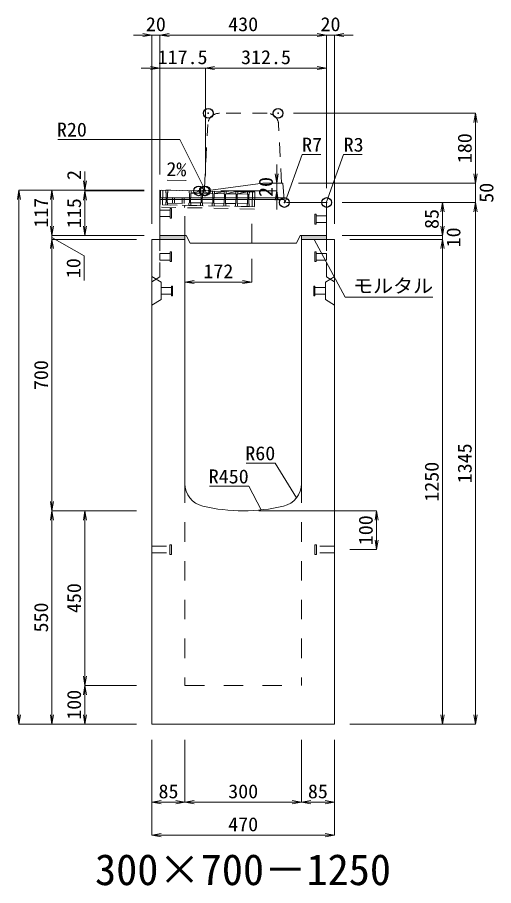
# Model space of a CAD drawing. Units: millimetres at full size. Extents: x -1809 to 57027, y -20349 to 17321.
# Drawn here: x 19818 to 21045, y -6312 to -4074 of the extents above; entities that cross this region are included whole.
import ezdxf
from ezdxf.enums import TextEntityAlignment as Align

# ---------------------------------------------------------------- set-up
doc = ezdxf.new("R2010")
doc.units = ezdxf.units.MM
doc.header["$LTSCALE"] = 50
doc.header["$PDMODE"] = 32
doc.header["$PDSIZE"] = 25
doc.linetypes.add('USER1', pattern=[2, 1, -1])
doc.linetypes.add('USER2', pattern=[1.35, 0.75, -0.6])
for name, color, linetype, lineweight in [('インサート', 3, 'USER2', 9), ('グレーチング', 7, 'USER2', 9), ('モルタル', 7, 'Continuous', 9), ('受枠', 3, 'USER2', 9), ('寸法線', 7, 'Continuous', 13), ('引出線', 4, 'Continuous', 13), ('本体', 2, 'Continuous', 13), ('目地', 132, 'Continuous', 9)]:
    doc.layers.add(name, color=color, linetype=linetype, lineweight=lineweight)
doc.layers.add('作業エリア', color=11, linetype='Continuous')
doc.layers.add('文字', color=7, linetype='Continuous')
doc.styles.add('ＭＳ 明朝', font='')
doc.styles.get('ＭＳ 明朝').set_extended_font_data('MS Mincho')

# ---------------------------------------------------------------- blocks, each defined once
blk = doc.blocks.new('open_arrow')
at = {"color": 0, "linetype": 'Continuous', "lineweight": -2}
blk.add_lwpolyline([(7.5, 1.25), (0, 0), (7.5, -1.25)], dxfattribs=at)

msp = doc.modelspace()

# ---------------------------------------------------------------- hatches: boundary and pattern name
at = {"layer": 'モルタル'}
for points in [[(20250, -4646.05), (20250, -4636.05), (20185, -4636.05), (20185, -4646.05)], [(20615, -4646.05), (20615, -4636.05), (20550, -4636.05), (20550, -4646.05)]]:
    msp.add_hatch(color=256, dxfattribs=at).paths.add_polyline_path(points)

# ---------------------------------------------------------------- linework, layer by layer
at = {"layer": 'インサート'}
for p, q in [((20215, -4566.55), (20212, -4566.55)), ((20212, -4566.55), (20212, -4591.55)), ((20215, -4591.55), (20215, -4566.55)), ((20185, -4570.55), (20212, -4570.55)), ((20185, -4570.55), (20185, -4587.55)), ((20185, -4587.55), (20212, -4587.55)), ((20585, -4581.55), (20588, -4581.55)), ((20585, -4606.55), (20585, -4581.55)), ((20588, -4581.55), (20588, -4606.55)), ((20615, -4585.55), (20588, -4585.55)), ((20615, -4585.55), (20615, -4602.55)), ((20212, -4591.55), (20215, -4591.55)), ((20588, -4606.55), (20585, -4606.55)), ((20615, -4602.55), (20588, -4602.55)), ((20215, -4678.55), (20212, -4678.55)), ((20212, -4678.55), (20212, -4703.55)), ((20215, -4703.55), (20215, -4678.55)), ((20585, -4678.55), (20588, -4678.55)), ((20585, -4703.55), (20585, -4678.55)), ((20588, -4678.55), (20588, -4703.55)), ((20185, -4682.55), (20212, -4682.55)), ((20185, -4682.55), (20185, -4699.55)), ((20185, -4699.55), (20212, -4699.55)), ((20615, -4682.55), (20588, -4682.55)), ((20615, -4699.55), (20588, -4699.55)), ((20615, -4682.55), (20615, -4699.55)), ((20212, -4703.55), (20215, -4703.55)), ((20588, -4703.55), (20585, -4703.55)), ((20218.2, -4766.55), (20215.2, -4766.55)), ((20215.2, -4766.55), (20215.2, -4791.55)), ((20218.2, -4791.55), (20218.2, -4766.55)), ((20581.8, -4766.55), (20584.8, -4766.55)), ((20581.8, -4791.55), (20581.8, -4766.55)), ((20584.8, -4766.55), (20584.8, -4791.55)), ((20188.2, -4770.55), (20215.2, -4770.55)), ((20188.2, -4770.55), (20188.2, -4787.55)), ((20188.2, -4787.55), (20215.2, -4787.55)), ((20611.8, -4770.55), (20584.8, -4770.55)), ((20611.8, -4787.55), (20584.8, -4787.55)), ((20611.8, -4770.55), (20611.8, -4787.55)), ((20215.2, -4791.55), (20218.2, -4791.55)), ((20584.8, -4791.55), (20581.8, -4791.55)), ((20165, -5437.55), (20211, -5437.55)), ((20165, -5454.55), (20165, -5437.55)), ((20211, -5458.55), (20211, -5433.55)), ((20211, -5433.55), (20215, -5433.55)), ((20215, -5458.55), (20215, -5433.55)), ((20585, -5433.55), (20589, -5433.55)), ((20585, -5433.55), (20585, -5458.55)), ((20589, -5433.55), (20589, -5458.55)), ((20635, -5437.55), (20589, -5437.55)), ((20635, -5437.55), (20635, -5454.55)), ((20165, -5454.55), (20211, -5454.55)), ((20215, -5458.55), (20211, -5458.55)), ((20589, -5458.55), (20585, -5458.55)), ((20635, -5454.55), (20589, -5454.55))]:
    msp.add_line(p, q, dxfattribs=at)
at = {"layer": 'グレーチング'}
for p, q in [((20201, -4519.37), (20200.88, -4525.37)), ((20415.95, -4523.67), (20201, -4519.37)), ((20206, -4519.47), (20205.88, -4525.47)), ((20260.98, -4520.57), (20260.86, -4526.57)), ((20265.98, -4520.67), (20265.86, -4526.67)), ((20265.86, -4526.67), (20290.98, -4521.17)), ((20290.98, -4521.17), (20290.86, -4527.17)), ((20295.98, -4521.27), (20295.86, -4527.27)), ((20295.86, -4527.27), (20320.97, -4521.77)), ((20320.97, -4521.77), (20320.85, -4527.77)), ((20325.97, -4521.87), (20325.85, -4527.87)), ((20200.88, -4525.37), (20201.86, -4526.39)), ((20201.86, -4526.39), (20201.38, -4550.39)), ((20204.86, -4526.45), (20204.38, -4550.45)), ((20205.88, -4525.47), (20204.86, -4526.45)), ((20218.12, -4538.22), (20217.82, -4553.22)), ((20218.12, -4538.22), (20248.12, -4538.82)), ((20223.12, -4538.32), (20222.82, -4553.32)), ((20243.12, -4538.72), (20242.82, -4553.72)), ((20248.12, -4538.82), (20247.82, -4553.82)), ((20260.86, -4526.57), (20261.84, -4527.59)), ((20261.84, -4527.59), (20261.36, -4551.59)), ((20264.84, -4527.65), (20264.36, -4551.65)), ((20265.86, -4526.67), (20264.84, -4527.65)), ((20265.86, -4526.67), (20290.86, -4527.17)), ((20290.86, -4527.17), (20291.84, -4528.19)), ((20291.84, -4528.19), (20291.36, -4552.19)), ((20294.84, -4528.25), (20294.36, -4552.25)), ((20295.86, -4527.27), (20294.84, -4528.25)), ((20295.86, -4527.27), (20320.85, -4527.77)), ((20320.85, -4527.77), (20321.83, -4528.79)), ((20321.83, -4528.79), (20321.35, -4552.79)), ((20324.83, -4528.85), (20324.35, -4552.85)), ((20325.85, -4527.87), (20324.83, -4528.85)), ((20325.85, -4527.87), (20350.97, -4522.37)), ((20325.85, -4527.87), (20350.85, -4528.37)), ((20350.97, -4522.37), (20350.85, -4528.37)), ((20350.85, -4528.37), (20351.83, -4529.39)), ((20351.83, -4529.39), (20351.35, -4553.39)), ((20354.83, -4529.45), (20354.35, -4553.45)), ((20355.85, -4528.47), (20354.83, -4529.45)), ((20355.97, -4522.47), (20355.85, -4528.47)), ((20355.85, -4528.47), (20380.96, -4522.97)), ((20355.85, -4528.47), (20380.84, -4528.97)), ((20380.96, -4522.97), (20380.84, -4528.97)), ((20380.84, -4528.97), (20381.82, -4529.99)), ((20381.82, -4529.99), (20381.34, -4553.99)), ((20384.82, -4530.05), (20384.34, -4554.05)), ((20385.84, -4529.07), (20384.82, -4530.05)), ((20385.96, -4523.07), (20385.84, -4529.07)), ((20385.84, -4529.07), (20410.95, -4523.57)), ((20385.84, -4529.07), (20410.83, -4529.57)), ((20410.95, -4523.57), (20410.83, -4529.57)), ((20410.83, -4529.57), (20411.81, -4530.59)), ((20411.81, -4530.59), (20411.33, -4554.59)), ((20414.81, -4530.65), (20414.33, -4554.65)), ((20415.83, -4529.67), (20414.81, -4530.65)), ((20415.95, -4523.67), (20415.83, -4529.67)), ((20200.24, -4557.37), (20200.36, -4551.37)), ((20415.19, -4561.67), (20200.24, -4557.37)), ((20200.36, -4551.37), (20201.38, -4550.39)), ((20205.36, -4551.47), (20204.38, -4550.45)), ((20205.24, -4557.47), (20205.36, -4551.47)), ((20205.33, -4552.97), (20260.31, -4554.07)), ((20260.22, -4558.57), (20260.34, -4552.57)), ((20260.34, -4552.57), (20261.36, -4551.59)), ((20264.36, -4551.65), (20291.36, -4552.19)), ((20265.34, -4552.67), (20264.36, -4551.65)), ((20265.22, -4558.67), (20265.34, -4552.67)), ((20290.22, -4559.17), (20290.34, -4553.17)), ((20290.34, -4553.17), (20291.36, -4552.19)), ((20295.34, -4553.27), (20294.36, -4552.25)), ((20294.36, -4552.25), (20321.35, -4552.79)), ((20295.22, -4559.27), (20295.34, -4553.27)), ((20320.21, -4559.77), (20320.33, -4553.77)), ((20320.33, -4553.77), (20321.35, -4552.79)), ((20325.33, -4553.87), (20324.35, -4552.85)), ((20324.35, -4552.85), (20351.35, -4553.39)), ((20325.21, -4559.87), (20325.33, -4553.87)), ((20350.21, -4560.37), (20350.33, -4554.37)), ((20350.33, -4554.37), (20351.35, -4553.39)), ((20355.33, -4554.47), (20354.35, -4553.45)), ((20354.35, -4553.45), (20381.34, -4553.99)), ((20355.21, -4560.47), (20355.33, -4554.47)), ((20380.2, -4560.97), (20380.32, -4554.97)), ((20380.32, -4554.97), (20381.34, -4553.99)), ((20385.32, -4555.07), (20384.34, -4554.05)), ((20384.34, -4554.05), (20411.33, -4554.59)), ((20385.2, -4561.07), (20385.32, -4555.07)), ((20410.19, -4561.57), (20410.31, -4555.57)), ((20410.31, -4555.57), (20411.33, -4554.59)), ((20415.31, -4555.67), (20414.33, -4554.65)), ((20415.19, -4561.67), (20415.31, -4555.67))]:
    msp.add_line(p, q, dxfattribs=at)
at = {"layer": 'モルタル'}
for points in [[(20185, -4636.05), (20250, -4636.05), (20250, -4646.05), (20185, -4646.05)], [(20550, -4636.05), (20615, -4636.05), (20615, -4646.05), (20550, -4646.05)]]:
    msp.add_lwpolyline(points, close=True, dxfattribs=at)
at = {"layer": '作業エリア'}
for p in [(20310, -4321.05), (20490, -4321.05), (20285, -4521.05), (20300, -4521.05), (20302.5, -4521.05), (20506.25, -4551.05), (20615, -4551.05)]:
    msp.add_point(p, dxfattribs=at)
at = {"layer": '受枠'}
for p, q in [((20187, -4519.09), (20186.12, -4563.08)), ((20429.95, -4523.95), (20187, -4519.09)), ((20193, -4519.21), (20192.24, -4557.21)), ((20423.95, -4523.83), (20423.19, -4561.83)), ((20429.95, -4523.95), (20429.07, -4567.94)), ((20429.07, -4567.94), (20186.12, -4563.08)), ((20192.24, -4557.21), (20429.19, -4561.95)), ((20249.23, -4558.35), (20249.11, -4564.34))]:
    msp.add_line(p, q, dxfattribs=at)
at = {"layer": '寸法線'}
for p, q in [((20233, -4119.38), (20117, -4119.38)), ((20165, -4606.03), (20165, -4119.38)), ((20185, -4119.38), (20615, -4119.38)), ((20185, -4479.03), (20185, -4119.38)), ((20185, -4479.03), (20185, -4119.38)), ((20567, -4119.38), (20683, -4119.38)), ((20615, -4511.03), (20615, -4119.38)), ((20615, -4511.03), (20615, -4119.38)), ((20635, -4606.03), (20635, -4119.38)), ((20350.5, -4204.38), (20137, -4204.38)), ((20185, -4479.03), (20185, -4204.38)), ((20615, -4204.38), (20302.5, -4204.38)), ((20302.5, -4481.03), (20302.5, -4204.38)), ((20302.5, -4481.03), (20302.5, -4204.38)), ((20615, -4514.03), (20615, -4204.38)), ((20530.02, -4321.05), (20998.78, -4321.05)), ((20998.78, -4501.05), (20998.78, -4321.05)), ((20486.36, -4569.05), (20486.36, -4453.05)), ((20998.78, -4453.05), (20998.78, -4599.05)), ((19992.06, -4471.05), (19992.06, -4569.05)), ((19822.06, -5896.05), (19822.06, -4519.05)), ((20144.98, -4519.05), (19822.06, -4519.05)), ((19907.06, -4519.05), (19907.06, -4636.05)), ((20144.98, -4519.05), (19907.06, -4519.05)), ((20144.98, -4519.05), (19992.06, -4519.05)), ((20144.98, -4521.05), (19992.06, -4521.05)), ((19992.06, -4521.05), (19992.06, -4636.05)), ((20144.98, -4521.05), (19992.06, -4521.05)), ((20342.52, -4521.05), (20486.36, -4521.05)), ((20486.36, -4501.05), (20490.52, -4501.05)), ((20542.52, -4501.05), (20998.78, -4501.05)), ((20542.52, -4501.05), (20998.78, -4501.05)), ((20655.02, -4551.05), (20998.78, -4551.05)), ((20655.02, -4551.05), (20913.78, -4551.05)), ((20655.02, -4551.05), (20998.78, -4551.05)), ((20913.78, -4551.05), (20913.78, -4636.05)), ((20998.78, -4551.05), (20998.78, -5896.05)), ((19907.06, -4588.05), (19907.06, -4694.05)), ((20913.78, -4588.05), (20913.78, -4694.05)), ((20144.98, -4636.05), (19907.06, -4636.05)), ((20144.98, -4636.05), (19907.06, -4636.05)), ((19907.06, -4641.05), (19990.47, -4688.34)), ((20124.98, -4646.05), (19907.06, -4646.05)), ((19907.06, -4646.05), (19907.06, -5346.05)), ((20124.98, -4646.05), (19907.06, -4646.05)), ((20144.98, -4636.05), (19992.06, -4636.05)), ((20655.02, -4636.05), (20913.78, -4636.05)), ((20655.02, -4636.05), (20913.78, -4636.05)), ((20675.02, -4646.05), (20913.78, -4646.05)), ((20675.02, -4646.05), (20913.78, -4646.05)), ((20913.78, -4646.05), (20913.78, -5896.05)), ((19990.47, -4688.34), (19990.47, -4752.41)), ((20422, -4696.07), (20422, -4756.28)), ((20250, -4756.28), (20422, -4756.28)), ((20124.98, -5346.05), (19907.06, -5346.05)), ((19907.06, -5896.05), (19907.06, -5346.05)), ((20124.98, -5346.05), (19907.06, -5346.05)), ((19992.06, -5346.05), (19992.06, -5796.05)), ((20124.98, -5346.05), (19992.06, -5346.05)), ((20440.02, -5346.05), (20743.78, -5346.05)), ((20743.78, -5346.05), (20743.78, -5446.05)), ((20675.02, -5446.05), (20743.78, -5446.05)), ((20124.98, -5796.05), (19992.06, -5796.05)), ((19992.06, -5796.05), (19992.06, -5896.05)), ((20124.98, -5796.05), (19992.06, -5796.05)), ((20124.98, -5896.05), (19822.06, -5896.05)), ((20124.98, -5896.05), (19907.06, -5896.05)), ((20124.98, -5896.05), (19992.06, -5896.05)), ((20675.02, -5896.05), (20913.78, -5896.05)), ((20675.02, -5896.05), (20998.78, -5896.05)), ((20165, -5936.07), (20165, -6097.21)), ((20165, -5936.07), (20165, -6182.21)), ((20250, -5936.07), (20250, -6097.21)), ((20250, -5936.07), (20250, -6097.21)), ((20550, -5936.07), (20550, -6097.21)), ((20550, -5936.07), (20550, -6097.21)), ((20635, -5936.07), (20635, -6097.21)), ((20635, -5936.07), (20635, -6182.21)), ((20165, -6097.21), (20250, -6097.21)), ((20250, -6097.21), (20550, -6097.21)), ((20550, -6097.21), (20635, -6097.21)), ((20165, -6182.21), (20635, -6182.21))]:
    msp.add_line(p, q, dxfattribs=at)
at = {"layer": '引出線'}
for points in [[(20302.5, -4521.01), (20237.16, -4388.31), (20057.16, -4388.31), (19922.49, -4388.31)], [(20507.98, -4549.19), (20551.78, -4427.12), (20599.71, -4427.12)], [(20614.12, -4551.93), (20658.9, -4427.12), (20706.63, -4427.12)], [(20252.93, -4494.47), (20204.19, -4493.5), (20252.93, -4494.47)], [(20582.5, -4646.05), (20663.13, -4795.08), (20889.05, -4795.08)], [(20537.07, -5312.74), (20482.66, -5222.84), (20407.98, -5222.84)], [(20446.44, -5343.65), (20414.22, -5282.51), (20313.21, -5282.51)]]:
    msp.add_lwpolyline(points, dxfattribs=at)
at = {"layer": '本体', "linetype": 'USER2'}
for p, q in [((20461.46, -4321.05), (20338.54, -4321.05)), ((20300.33, -4514.4), (20308.57, -4349.56)), ((20499, -4501.05), (20491.43, -4349.56))]:
    msp.add_line(p, q, dxfattribs=at)
at = {"layer": '本体'}
for p, q in [((20185, -4636.05), (20185, -4519.05)), ((20185, -4519.05), (20285, -4521.05)), ((20285, -4521.05), (20301.15, -4521.05)), ((20450.5, -4501.05), (20303.83, -4520.87)), ((20502.5, -4501.05), (20450.5, -4501.05)), ((20505.76, -4544.58), (20502.5, -4501.05)), ((20612, -4551.05), (20512.74, -4551.05)), ((20615, -4636.05), (20615, -4554.05)), ((20165, -4646.05), (20165, -5896.05)), ((20165, -4646.05), (20250, -4646.05)), ((20253, -4636.05), (20185, -4636.05)), ((20250, -4646.05), (20250, -5275.53)), ((20253, -4636.05), (20263, -4656.05)), ((20537, -4656.05), (20263, -4656.05)), ((20547, -4636.05), (20537, -4656.05)), ((20615, -4636.05), (20547, -4636.05)), ((20550, -4646.05), (20550, -5275.53)), ((20550, -4646.05), (20635, -4646.05)), ((20635, -4646.05), (20635, -5896.05)), ((20165, -5896.05), (20635, -5896.05))]:
    msp.add_line(p, q, dxfattribs=at)
at = {"layer": '本体', "linetype": 'USER1'}
for p, q in [((20250, -4636.05), (20250, -4558.36)), ((20422, -4656.05), (20422, -4561.8))]:
    msp.add_line(p, q, dxfattribs=at)
at = {"layer": '本体', "linetype": 'USER2', "lineweight": 9}
for p, q in [((20185, -4743.05), (20185, -4646.05)), ((20615, -4743.05), (20615, -4646.05)), ((20165, -4755.55), (20185, -4743.05)), ((20635, -4755.55), (20615, -4743.05))]:
    msp.add_line(p, q, dxfattribs=at)
at = {"layer": '本体', "lineweight": 9}
for p, q in [((20165, -4742.05), (20188.2, -4756.55)), ((20634.58, -4742.31), (20611.8, -4756.55)), ((20188.2, -4756.55), (20188.2, -4801.55)), ((20611.8, -4756.55), (20611.8, -4801.55)), ((20188.2, -4801.55), (20165, -4816.05)), ((20611.8, -4801.55), (20635, -4816.05))]:
    msp.add_line(p, q, dxfattribs=at)
at = {"layer": '本体', "linetype": 'USER1', "lineweight": 15}
for p, q in [((20250, -5275.53), (20250, -5796.05)), ((20550, -5275.53), (20550, -5796.05)), ((20250, -5796.05), (20550, -5796.05))]:
    msp.add_line(p, q, dxfattribs=at)
at = {"layer": '本体', "linetype": 'USER2'}
for centre, radius, start, end in [((20338.54, -4351.05), 30, 90, 177.13759), ((20461.46, -4351.05), 30, 2.86241, 90), ((20293.34, -4514.05), 7, 270, 357.13759)]:
    msp.add_arc(centre, radius, start, end, dxfattribs=at)
at = {"layer": '本体'}
for centre, radius, start, end in [((20301.15, -4501.05), 20, 270, 277.69605), ((20512.74, -4544.05), 7, 184.28915, 270), ((20612, -4554.05), 3, 0, 90), ((20310, -5275.53), 60, 180, 256.65764), ((20490, -5275.53), 60, 283.34236, 0), ((20400, -4896.05), 450, 256.65764, 283.34236)]:
    msp.add_arc(centre, radius, start, end, dxfattribs=at)
at = {"layer": '目地'}
for p, q in [((20185, -4539.05), (20505.35, -4539.05)), ((20185, -4543.05), (20505.65, -4543.05))]:
    msp.add_line(p, q, dxfattribs=at)

# ---------------------------------------------------------------- block references
at = {"layer": '寸法線', "xscale": 3.2, "yscale": 3.2}
for p, rotation in [((20165, -4119.38), 180), ((20615, -4119.38), 180), ((20615, -4119.38), 180), ((20185, -4204.38), 180), ((20615, -4204.38), 180), ((20998.78, -4321.05), 270), ((20486.36, -4501.05), 90), ((20998.78, -4501.05), 90), ((20998.78, -4501.05), 90), ((19992.06, -4519.05), 90), ((19822.06, -4519.05), 270), ((19907.06, -4519.05), 270), ((19992.06, -4521.05), 270), ((19992.06, -4521.05), 270), ((20486.36, -4521.05), 270), ((20913.78, -4551.05), 270), ((20998.78, -4551.05), 270), ((20998.78, -4551.05), 270), ((19907.06, -4636.05), 90), ((19907.06, -4636.05), 90), ((19992.06, -4636.05), 90), ((20913.78, -4636.05), 90), ((20913.78, -4636.05), 90), ((19907.06, -4646.05), 270), ((19907.06, -4646.05), 270), ((20913.78, -4646.05), 270), ((20913.78, -4646.05), 270), ((20422, -4756.28), 180), ((19907.06, -5346.05), 90), ((19907.06, -5346.05), 270), ((19992.06, -5346.05), 270), ((20743.78, -5346.05), 270), ((20743.78, -5446.05), 90), ((19992.06, -5796.05), 90), ((19992.06, -5796.05), 270), ((19822.06, -5896.05), 90), ((19907.06, -5896.05), 90), ((19992.06, -5896.05), 90), ((20913.78, -5896.05), 90), ((20998.78, -5896.05), 90), ((20250, -6097.21), 180), ((20550, -6097.21), 180), ((20635, -6097.21), 180), ((20635, -6182.21), 180)]:
    msp.add_blockref('open_arrow', p, dxfattribs=dict(at, rotation=rotation))
for p in [(20185, -4119.38), (20185, -4119.38), (20635, -4119.38), (20302.5, -4204.38), (20302.5, -4204.38), (20250, -4756.28), (20165, -6097.21), (20250, -6097.21), (20550, -6097.21), (20165, -6182.21)]:
    msp.add_blockref('open_arrow', p, dxfattribs=at)
at = {"layer": '引出線', "xscale": 0.0533, "yscale": 0.0533}
for p, rotation in [((20252.93, -4494.47), 178.9), ((20302.5, -4521.01), 116.2), ((20507.98, -4549.19), 70.3), ((20614.12, -4551.93), 70.3), ((20582.5, -4646.05), 298.4), ((20537.07, -5312.74), 121.2), ((20446.44, -5343.65), 117.8)]:
    msp.add_blockref('open_arrow', p, dxfattribs=dict(at, rotation=rotation))

# ---------------------------------------------------------------- texts
at = {"layer": '寸法線', "style": 'ＭＳ 明朝', "width": 1.05}
for s, p in [('20', (20175, -4091.36)), ('430', (20400, -4091.36)), ('20', (20625, -4091.36)), ('117.5', (20243.75, -4176.36)), ('312.5', (20458.75, -4176.36)), ('172', (20336, -4728.26)), ('85', (20207.5, -6069.19)), ('300', (20400, -6069.19)), ('85', (20592.5, -6069.19)), ('470', (20400, -6154.19))]:
    msp.add_text(s, height=36.03, dxfattribs=at).set_placement(p, align=Align.MIDDLE_CENTER)
for s, p in [('180', (20970.76, -4411.05)), ('2', (19964.06, -4480.2)), ('20', (20458.34, -4511.05)), ('50', (21026.8, -4526.05)), ('117', (19879.04, -4577.55)), ('115', (19964.04, -4578.55)), ('85', (20885.76, -4593.55)), ('10', (20941.8, -4641.05)), ('10', (19962.45, -4720.38)), ('700', (19879.04, -4996.05)), ('1345', (20970.76, -5223.55)), ('1250', (20885.76, -5271.05)), ('100', (20715.76, -5396.05)), ('450', (19964.04, -5571.05)), ('550', (19879.04, -5621.05)), ('100', (19964.04, -5846.05))]:
    msp.add_text(s, height=36.03, rotation=90, dxfattribs=at).set_placement(p, align=Align.MIDDLE_CENTER)
at = {"layer": '引出線', "style": 'ＭＳ 明朝', "width": 1.05}
for s, p in [('R20', (19997.16, -4345.11)), ('R60', (20482.66, -5179.64)), ('R450', (20414.22, -5239.31))]:
    msp.add_text(s, height=36.03, dxfattribs=at).set_placement(p, align=Align.TOP_RIGHT)
for s, p in [('R7', (20551.78, -4383.92)), ('R3', (20658.9, -4383.92)), ('モルタル', (20683.13, -4747.97))]:
    msp.add_text(s, height=36.03, dxfattribs=at).set_placement(p, align=Align.TOP_LEFT)
msp.add_text('2%', height=36.03, rotation=358.854, dxfattribs=at).set_placement((20253.87, -4447.58), align=Align.TOP_RIGHT)
at = {"layer": '文字', "style": 'ＭＳ 明朝'}
msp.add_text('300×700－1250', height=80.06, dxfattribs=at).set_placement((20399.52, -6271.03), align=Align.MIDDLE_CENTER)

doc.saveas('drawing.dxf')
